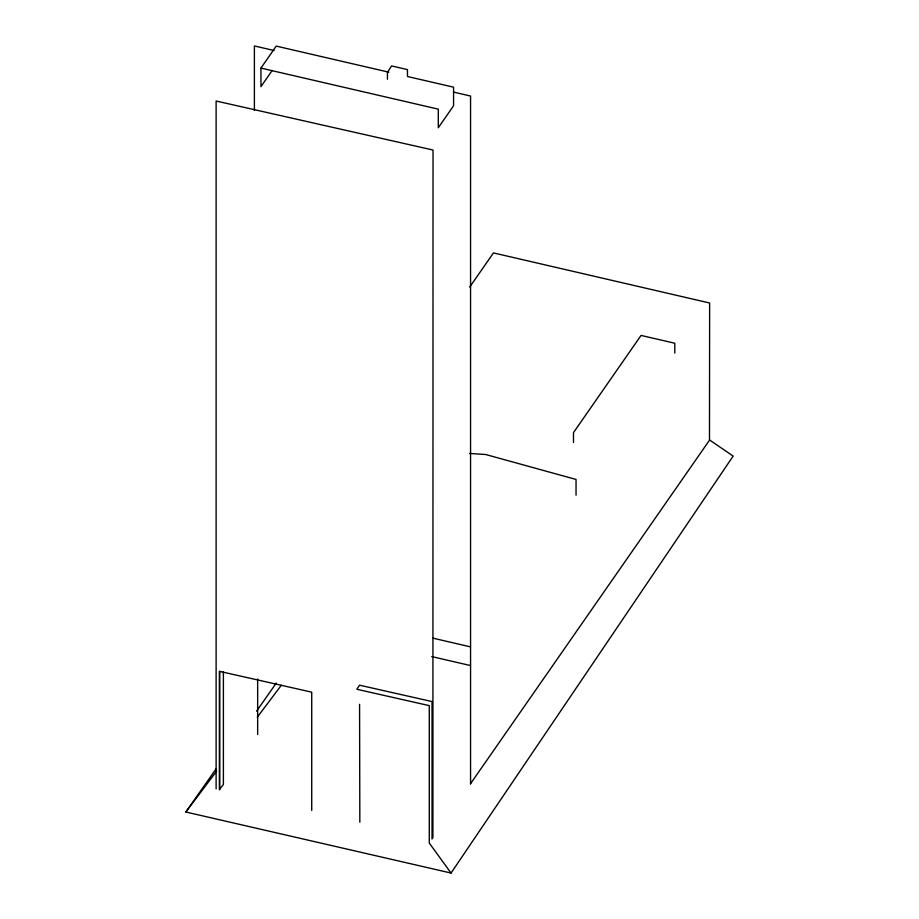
<?xml version="1.0" encoding="UTF-8"?>
<svg xmlns="http://www.w3.org/2000/svg" width="919" height="919" viewBox="0 0 919 919"><rect width="100%" height="100%" fill="white"/><g stroke="black" fill="none" stroke-linecap="round" stroke-linejoin="round"><path stroke-width="1.38" d="M216.114 788.858L216.114 101.021L433.021 150.027L432.906 837.841M216.264 768.629L185.833 812.005L451.045 873.05L733.167 456.065L709.479 439.902L709.64 303.006L493.469 252.909L469.735 287.038M272.196 70.476L260.95 86.673L260.95 68.086L276.217 46.099L388.817 72.176M470.436 783.85L709.64 439.994M359.834 822.229L359.57 704.322M256.562 711.191L276.297 683.047M185.833 812.005L216.804 770.903M257.251 717.222L281.34 685.241M469.54 453.435L485.783 454.537L576.041 479.454L576.041 495.169M223.397 671.846L223.397 784.447L219.377 789.593L219.365 671.307L311.725 692.156L311.725 810.455M274.092 50.511L254.391 45.95L254.391 110.498M453.607 92.107L470.562 96.047L470.562 783.873M260.95 68.086L438.294 109.154L438.294 127.752L453.572 105.765L453.572 87.179L407.462 76.495L407.462 69.603L391.597 65.927L387.439 72.337L387.439 79.241M433.044 638.188L470.562 646.884M431.712 656.58L470.562 665.574M451.045 873.05L429.276 843.056L429.276 705.631L356.813 689.261L359.57 685.195L432.033 701.565L432.033 838.99M674.799 353.126L674.799 343.246L641.048 335.424L573.49 432.608L573.49 442.487M257.653 678.946L257.653 734.534M219.744 671.398L219.744 789.697"/></g></svg>
